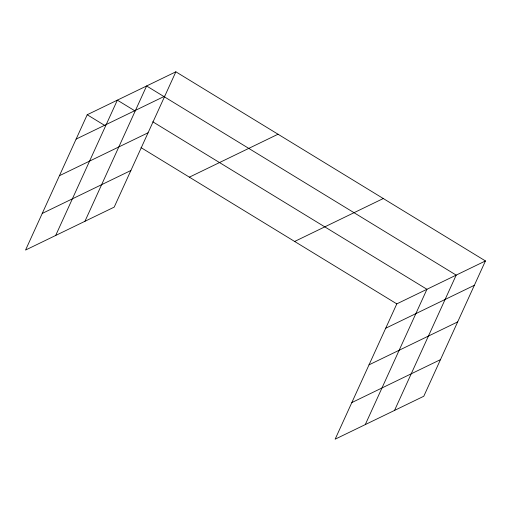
<?xml version="1.0" encoding="UTF-8"?>
<svg xmlns="http://www.w3.org/2000/svg" width="511" height="511" viewBox="0 0 511 511"><rect width="100%" height="100%" fill="white"/><g stroke="black" fill="none" stroke-linecap="round" stroke-linejoin="round"><path stroke-width="0.77" d="M175.861 71.808L87.215 114.745L25.55 250.058L114.196 207.121L175.861 71.808L485.45 260.942L423.785 396.255L335.139 439.192L396.804 303.879L485.45 260.942M55.686 235.456L117.351 100.15L135.064 110.964M84.941 221.289L146.606 85.976L456.195 275.116L394.53 410.422M365.282 424.59L426.947 289.283L152.77 121.784M76.12 139.094L164.759 96.164M59.429 175.714L148.075 132.777M42.234 213.438L130.88 170.502M189.377 177.157L278.022 134.227M294.643 241.467L383.282 198.53M385.709 328.234L474.355 285.298M369.019 364.848L457.664 321.911M351.83 402.572L440.476 359.635M87.215 114.745L104.921 125.565M141.023 147.615L396.804 303.879"/></g></svg>
